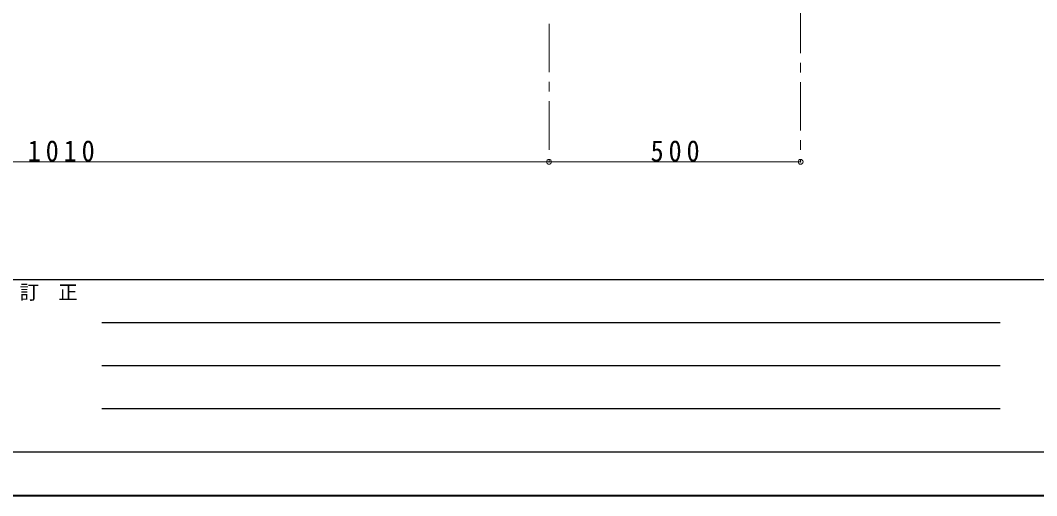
# Model space of a CAD drawing. Units: millimetres at full size, sheet at 1:10; some dimension numbers follow another scale. Extents: x -2114 to 1936, y -1399 to 1411.
# Drawn here: x -1200 to -150, y -1399 to -907 of the extents above; entities that cross this region are included whole.
import ezdxf
from ezdxf.enums import TextEntityAlignment as Align

# ---------------------------------------------------------------- set-up
doc = ezdxf.new("R2010")
doc.units = ezdxf.units.MM
doc.header["$LTSCALE"] = 10
doc.header["$PDMODE"] = 32
doc.header["$PDSIZE"] = 5
doc.linetypes.add('CHAIN1', pattern=[8, 5, -1, 1, -1])
doc.layers.add('0-0_ﾚｲﾔ1', color=4, linetype='Continuous', lineweight=9)
doc.styles.add('ＭＳ ゴシック', font='')
doc.styles.get('ＭＳ ゴシック').set_extended_font_data('MS Gothic')

msp = doc.modelspace()

# ---------------------------------------------------------------- linework, layer by layer
at = {"layer": '0-0_ﾚｲﾔ1', "linetype": 'CHAIN1'}
for p, q in [((-393.92, -811.14), (-393.92, -1053.64)), ((-653.92, -911.04), (-653.92, -1053.64))]:
    msp.add_line(p, q, dxfattribs=at)
at = {"layer": '0-0_ﾚｲﾔ1'}
for p, q in [((-1663.92, -1053.64), (-653.92, -1053.64)), ((-653.92, -1053.64), (-393.92, -1053.64))]:
    msp.add_line(p, q, dxfattribs=at)
at = {"layer": '0-0_ﾚｲﾔ1', "color": 6, "lineweight": 25}
for p, q in [((-2068.92, -1175.06), (1891.08, -1175.06)), ((-1116.06, -1219.71), (-187.49, -1219.71)), ((-187.49, -1264.35), (-1116.06, -1264.35)), ((-187.49, -1308.99), (-1116.06, -1308.99)), ((1891.08, -1353.64), (-2068.92, -1353.64))]:
    msp.add_line(p, q, dxfattribs=at)
at = {"layer": '0-0_ﾚｲﾔ1', "color": 1, "lineweight": 40}
msp.add_line((1936.08, -1398.64), (-2113.92, -1398.64), dxfattribs=at)
at = {"layer": '0-0_ﾚｲﾔ1'}
for p in [(-653.92, -1053.64), (-393.92, -1053.64)]:
    msp.add_point(p, dxfattribs=at)

# ---------------------------------------------------------------- texts
at = {"layer": '0-0_ﾚｲﾔ1', "color": 7, "style": 'ＭＳ ゴシック'}
msp.add_text('訂\u3000正', height=14.66, dxfattribs=at).set_placement((-1201.06, -1200.06), align=Align.BOTTOM_LEFT)
at = {"layer": '0-0_ﾚｲﾔ1', "color": 7, "char_height": 21.99, "attachment_point": 7, "style": 'ＭＳ ゴシック'}
for s, insert in [('\\T1.38;\\W0.9;1010', (-1192.67, -1053.64)), ('\\T1.38;\\W0.9;500', (-548.92, -1053.64))]:
    msp.add_mtext(s, dxfattribs=dict(at, insert=insert))

doc.saveas('drawing.dxf')
